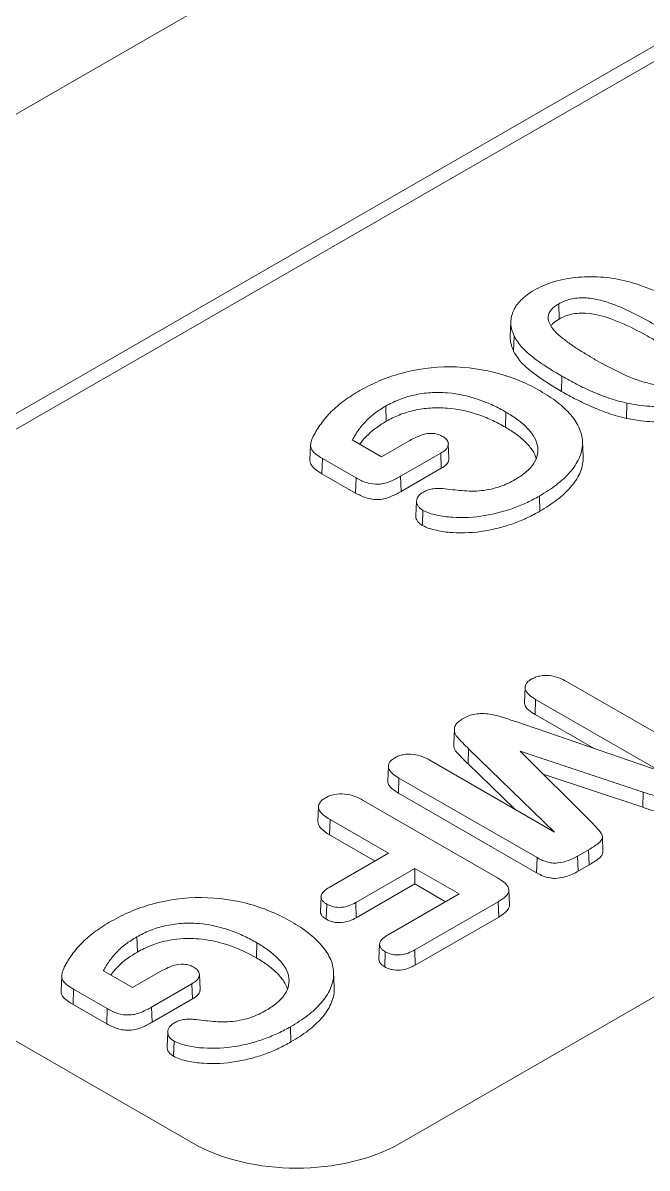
# Model space of a CAD drawing. Header units: millimetres. Extents: x 14 to 1104, y 14 to 850.
# Drawn here: x 900.97 to 909.53, y 601.24 to 616.93 of the extents above; entities that cross this region are included whole.
import ezdxf

# ---------------------------------------------------------------- set-up
doc = ezdxf.new("R2010")
doc.units = ezdxf.units.MM
doc.header["$LTSCALE"] = 4
doc.layers.add('Visible (ANSI)', color=7, linetype='Continuous', lineweight=9)
doc.layers.add('Visible Narrow (ANSI)', color=7, linetype='Continuous', lineweight=9)

msp = doc.modelspace()

# ---------------------------------------------------------------- linework, layer by layer
at = {"layer": 'Visible (ANSI)'}
for p, q in [((889.875, 609.342), (1039.781, 695.668)), ((920.28, 622.75), (894.825, 608.091)), ((920.29, 622.54), (894.834, 607.881)), ((906.138, 601.576), (931.594, 616.235)), ((908.316, 613.077), (908.322, 612.869)), ((907.652, 612.635), (907.661, 612.84)), ((907.707, 612.635), (907.698, 612.43)), ((909.25, 611.719), (909.247, 611.509)), ((905.946, 611.677), (905.952, 611.469)), ((907.591, 611.596), (907.585, 611.388)), ((905.487, 611.213), (905.887, 610.982)), ((904.907, 610.941), (904.916, 611.145)), ((905.887, 610.982), (906.276, 611.205)), ((906.803, 611.161), (906.812, 610.957)), ((908.643, 611.192), (908.651, 610.988)), ((905.539, 610.694), (905.078, 610.959)), ((906.701, 611.033), (906.148, 610.715)), ((906.701, 611.033), (906.707, 610.825)), ((905.533, 610.486), (905.071, 610.751)), ((906.707, 610.825), (906.155, 610.507)), ((905.539, 610.694), (905.533, 610.486)), ((908.051, 610.445), (908.057, 610.237)), ((906.359, 610.172), (906.368, 610.376)), ((906.456, 610.249), (906.45, 610.041)), ((907.846, 607.621), (907.855, 607.825)), ((908.423, 607.905), (910.316, 606.815)), ((908, 607.66), (907.993, 607.452)), ((909.708, 606.676), (908, 607.66)), ((908.801, 606.987), (907.993, 607.452)), ((907.728, 607.355), (909.708, 606.676)), ((906.878, 607.051), (906.887, 607.255)), ((908.26, 605.842), (907.082, 606.982)), ((906.552, 606.826), (908.26, 605.842)), ((907.788, 606.948), (908.76, 605.981)), ((909.472, 606.39), (907.788, 606.948)), ((905.973, 606.542), (905.982, 606.746)), ((907.713, 606.157), (907.074, 606.775)), ((906.126, 606.582), (906.12, 606.375)), ((908.019, 605.492), (906.126, 606.582)), ((909.468, 606.182), (908.104, 606.633)), ((894.825, 606.462), (903.31, 601.576)), ((908.013, 605.284), (906.12, 606.375)), ((905.636, 606.276), (907.477, 605.215)), ((905.016, 605.987), (905.025, 606.191)), ((905.183, 606.012), (905.176, 605.804)), ((905.983, 605.551), (905.183, 606.012)), ((905.799, 605.445), (905.176, 605.804)), ((908.915, 605.778), (908.923, 605.574)), ((908.726, 605.599), (908.576, 605.513)), ((905.172, 605.084), (905.983, 605.551)), ((908.019, 605.492), (908.013, 605.284)), ((908.576, 605.513), (908.582, 605.305)), ((906.345, 605.342), (905.534, 604.875)), ((906.345, 605.342), (906.345, 605.131)), ((906.95, 604.994), (906.345, 605.342)), ((908.732, 605.391), (908.582, 605.305)), ((906.345, 605.131), (905.54, 604.667)), ((906.766, 604.888), (906.345, 605.131)), ((905.05, 604.755), (905.059, 604.959)), ((905.981, 604.436), (906.95, 604.994)), ((907.634, 605.05), (907.643, 604.846)), ((905.136, 604.856), (905.13, 604.648)), ((905.534, 604.875), (905.54, 604.667)), ((907.487, 604.886), (906.343, 604.227)), ((907.487, 604.886), (907.494, 604.678)), ((907.494, 604.678), (906.349, 604.019)), ((902.535, 604.406), (902.541, 604.198)), ((904.179, 604.326), (904.173, 604.118)), ((905.853, 604.101), (905.861, 604.306)), ((905.939, 604.202), (905.933, 603.994)), ((906.343, 604.227), (906.349, 604.019)), ((901.496, 603.67), (901.505, 603.874)), ((902.075, 603.942), (902.476, 603.711)), ((902.476, 603.711), (902.864, 603.935)), ((903.392, 603.891), (903.4, 603.686)), ((905.231, 603.921), (905.24, 603.717)), ((902.128, 603.423), (901.666, 603.689)), ((903.289, 603.762), (902.737, 603.444)), ((903.289, 603.762), (903.296, 603.555)), ((903.296, 603.555), (902.743, 603.236)), ((902.122, 603.215), (901.66, 603.481)), ((902.128, 603.423), (902.122, 603.215)), ((902.948, 602.901), (902.957, 603.105)), ((904.64, 603.175), (904.646, 602.967)), ((903.044, 602.978), (903.038, 602.77))]:
    msp.add_line(p, q, dxfattribs=at)
msp.add_ellipse((904.724, 602.39), major_axis=(2, 0), ratio=0.575862, start_param=3.926991, end_param=5.497787, dxfattribs=at)
for points, knots in [([(907.98, 613.265), (908.022, 613.288), (908.064, 613.31), (908.157, 613.35), (908.206, 613.367), (908.309, 613.397), (908.362, 613.41), (908.472, 613.43), (908.528, 613.437), (908.699, 613.452), (908.816, 613.451), (908.987, 613.437), (909.043, 613.429), (909.154, 613.41), (909.208, 613.398), (909.261, 613.386)], [0, 0, 0, 0, 0.000171723, 0.000171723, 0.000343603, 0.000343603, 0.000515482, 0.000515482, 0.000687361, 0.000687361, 0.001031119, 0.001031119, 0.001202999, 0.001202999, 0.001374595, 0.001374595, 0.001374595, 0.001374595]), ([(907.707, 612.635), (907.695, 612.663), (907.684, 612.691), (907.667, 612.747), (907.662, 612.775), (907.658, 612.86), (907.668, 612.917), (907.714, 613.028), (907.75, 613.081), (907.824, 613.155), (907.852, 613.178), (907.912, 613.224), (907.945, 613.244), (907.98, 613.265)], [0, 0, 0, 0, 0.00014594, 0.00014594, 0.000292206, 0.000292206, 0.000584737, 0.000584737, 0.000877268, 0.000877268, 0.001023534, 0.001023534, 0.001169645, 0.001169645, 0.001169645, 0.001169645]), ([(909.261, 613.386), (909.296, 613.376), (909.331, 613.366), (909.399, 613.345), (909.432, 613.333), (909.531, 613.298), (909.595, 613.272), (909.78, 613.19), (909.895, 613.129), (910.006, 613.066)], [0, 0, 0, 0, 0.0001162284, 0.0001162284, 0.0002327428, 0.0002327428, 0.0004657715, 0.0004657715, 0.0009317706, 0.0009317706, 0.0009317706, 0.0009317706]), ([(909.629, 612.795), (909.629, 612.795), (909.628, 612.795), (909.628, 612.795), (909.537, 612.847), (909.443, 612.899), (909.296, 612.972), (909.246, 612.996), (909.143, 613.041), (909.09, 613.062), (908.98, 613.102), (908.922, 613.12), (908.8, 613.147), (908.736, 613.157), (908.638, 613.161), (908.605, 613.16), (908.539, 613.155), (908.507, 613.149), (908.446, 613.134), (908.418, 613.125), (908.364, 613.103), (908.339, 613.09), (908.316, 613.077), (908.316, 613.077), (908.316, 613.077), (908.316, 613.077)], [0, 0, 0, 0, 0.000000045, 0.000000045, 0.000000045, 0.000390408, 0.000390408, 0.000585589, 0.000585589, 0.00078077, 0.00078077, 0.000975951, 0.000975951, 0.001171132, 0.001171132, 0.001268722, 0.001268722, 0.001366313, 0.001366313, 0.001463904, 0.001463904, 0.001561494, 0.001561494, 0.001561494, 0.001561652, 0.001561652, 0.001561652, 0.001561652]), ([(908.316, 613.077), (908.316, 613.077), (908.316, 613.077), (908.316, 613.077), (908.293, 613.064), (908.27, 613.049), (908.232, 613.018), (908.216, 613.001), (908.175, 612.948), (908.166, 612.909), (908.176, 612.832), (908.195, 612.795), (908.243, 612.724), (908.274, 612.69), (908.344, 612.626), (908.383, 612.595), (908.464, 612.536), (908.505, 612.506), (908.591, 612.449), (908.636, 612.422), (908.726, 612.367), (908.772, 612.339), (908.818, 612.313)], [0, 0, 0, 0, 0.000000158, 0.000000158, 0.000000158, 0.000098707, 0.000098707, 0.000197257, 0.000197257, 0.000394356, 0.000394356, 0.000591456, 0.000591456, 0.000788555, 0.000788555, 0.000985654, 0.000985654, 0.001182754, 0.001182754, 0.001379853, 0.001379853, 0.001576953, 0.001576953, 0.001576953, 0.001576953]), ([(909.622, 612.587), (909.541, 612.633), (909.273, 612.787), (908.897, 612.921), (908.802, 612.937), (908.661, 612.954), (908.604, 612.951), (908.533, 612.944), (908.49, 612.937), (908.382, 612.903), (908.342, 612.881), (908.322, 612.869)], [0.000001, 0.000001, 0.000001, 0.000001, 0.0342647, 0.0342647, 0.0531133, 0.0531133, 0.076871, 0.076871, 0.0978119, 0.0978119, 0.1217323, 0.1217323, 0.1217323, 0.1217323]), ([(908.322, 612.869), (908.295, 612.853), (908.264, 612.835), (908.223, 612.794), (908.215, 612.784), (908.209, 612.775)], [0.000001, 0.000001, 0.000001, 0.000001, 0.01162299, 0.01162299, 0.01555971, 0.01555971, 0.01555971, 0.01555971]), ([(907.698, 612.43), (907.676, 612.482), (907.656, 612.531), (907.651, 612.611), (907.651, 612.623), (907.652, 612.635)], [0, 0, 0, 0, 0.02800049, 0.02800049, 0.03331043, 0.03331043, 0.03331043, 0.03331043]), ([(908.361, 612.087), (908.292, 612.127), (908.224, 612.167), (908.094, 612.251), (908.032, 612.294), (907.915, 612.384), (907.861, 612.431), (907.793, 612.505), (907.773, 612.53), (907.736, 612.582), (907.721, 612.609), (907.707, 612.635)], [0, 0, 0, 0, 0.000293078, 0.000293078, 0.00058623, 0.00058623, 0.000879383, 0.000879383, 0.001025959, 0.001025959, 0.001172204, 0.001172204, 0.001172204, 0.001172204]), ([(908.355, 611.879), (908.257, 611.936), (908.102, 612.028), (907.79, 612.267), (907.748, 612.34), (907.698, 612.43)], [0, 0, 0, 0, 0.04184475, 0.04184475, 0.09544216, 0.09544216, 0.09544216, 0.09544216]), ([(908.818, 612.313), (908.818, 612.313), (908.818, 612.313), (908.818, 612.313), (908.818, 612.313), (908.818, 612.313), (908.818, 612.313), (908.908, 612.261), (909, 612.211), (909.194, 612.115), (909.294, 612.069), (909.459, 612.013), (909.516, 611.996), (909.637, 611.971), (909.7, 611.962), (909.83, 611.959), (909.895, 611.967), (909.983, 611.991), (910.011, 612), (910.063, 612.023), (910.087, 612.035), (910.11, 612.048), (910.11, 612.048), (910.11, 612.048), (910.11, 612.048)], [0, 0, 0, 0, 0.000000013, 0.000000013, 0.000000013, 0.000000026, 0.000000026, 0.000000026, 0.000383825, 0.000383825, 0.000767625, 0.000767625, 0.000959525, 0.000959525, 0.001151425, 0.001151425, 0.001343325, 0.001343325, 0.001439275, 0.001439275, 0.001535225, 0.001535225, 0.001535225, 0.001535463, 0.001535463, 0.001535463, 0.001535463]), ([(905.592, 611.89), (905.634, 611.913), (905.676, 611.936), (905.764, 611.98), (905.809, 612.001), (905.951, 612.061), (906.05, 612.096), (906.366, 612.183), (906.597, 612.216), (907.063, 612.214), (907.294, 612.179), (907.608, 612.091), (907.707, 612.055), (907.848, 611.996), (907.894, 611.975), (907.981, 611.93), (908.023, 611.907), (908.065, 611.884)], [0, 0, 0, 0, 0.000174154, 0.000174154, 0.000348471, 0.000348471, 0.000697104, 0.000697104, 0.001394369, 0.001394369, 0.002091635, 0.002091635, 0.002440268, 0.002440268, 0.002614584, 0.002614584, 0.002788718, 0.002788718, 0.002788718, 0.002788718]), ([(909.25, 611.719), (909.208, 611.728), (909.165, 611.738), (909.083, 611.761), (909.043, 611.774), (908.923, 611.814), (908.848, 611.844), (908.701, 611.908), (908.63, 611.942), (908.493, 612.013), (908.427, 612.05), (908.361, 612.087)], [0, 0, 0, 0, 0.000137585, 0.000137585, 0.000275393, 0.000275393, 0.000551011, 0.000551011, 0.000826628, 0.000826628, 0.001102171, 0.001102171, 0.001102171, 0.001102171]), ([(904.952, 611.263), (904.968, 611.292), (904.984, 611.321), (905.019, 611.379), (905.038, 611.408), (905.1, 611.493), (905.146, 611.548), (905.253, 611.654), (905.314, 611.704), (905.412, 611.777), (905.447, 611.8), (905.518, 611.846), (905.555, 611.868), (905.592, 611.89)], [0, 0, 0, 0, 0.000158874, 0.000158874, 0.000317988, 0.000317988, 0.000636215, 0.000636215, 0.000954442, 0.000954442, 0.001113556, 0.001113556, 0.001272507, 0.001272507, 0.001272507, 0.001272507]), ([(907.591, 611.596), (907.591, 611.596), (907.591, 611.596), (907.591, 611.596), (907.535, 611.628), (907.479, 611.659), (907.358, 611.715), (907.294, 611.741), (907.094, 611.811), (906.947, 611.846), (906.714, 611.865), (906.635, 611.866), (906.48, 611.856), (906.403, 611.844), (906.258, 611.811), (906.189, 611.789), (906.092, 611.751), (906.061, 611.737), (906.002, 611.708), (905.974, 611.692), (905.946, 611.677), (905.946, 611.677), (905.946, 611.677), (905.946, 611.677)], [0, 0, 0, 0, 0.00000016, 0.00000016, 0.00000016, 0.000232025, 0.000232025, 0.000463891, 0.000463891, 0.000927622, 0.000927622, 0.001159487, 0.001159487, 0.001391352, 0.001391352, 0.001623218, 0.001623218, 0.00173915, 0.00173915, 0.001855083, 0.001855083, 0.001855083, 0.001855261, 0.001855261, 0.001855261, 0.001855261]), ([(908.065, 611.884), (908.106, 611.859), (908.147, 611.835), (908.225, 611.784), (908.262, 611.757), (908.367, 611.675), (908.429, 611.617), (908.533, 611.495), (908.575, 611.431), (908.63, 611.299), (908.644, 611.231), (908.641, 611.095), (908.626, 611.028), (908.566, 610.896), (908.524, 610.833), (908.418, 610.711), (908.355, 610.653), (908.249, 610.572), (908.212, 610.545), (908.133, 610.495), (908.092, 610.47), (908.051, 610.445)], [0, 0, 0, 0, 0.000176224, 0.000176224, 0.000352631, 0.000352631, 0.000705444, 0.000705444, 0.001058257, 0.001058257, 0.001411069, 0.001411069, 0.001763882, 0.001763882, 0.002116695, 0.002116695, 0.002469508, 0.002469508, 0.002645914, 0.002645914, 0.002822159, 0.002822159, 0.002822159, 0.002822159]), ([(909.247, 611.509), (909.205, 611.519), (909.162, 611.529), (909.079, 611.553), (909.038, 611.565), (908.919, 611.606), (908.843, 611.636), (908.696, 611.7), (908.625, 611.734), (908.487, 611.805), (908.421, 611.842), (908.355, 611.879)], [0, 0, 0, 0, 0.000138247, 0.000138247, 0.000276495, 0.000276495, 0.00055299, 0.00055299, 0.000829485, 0.000829485, 0.00110598, 0.00110598, 0.00110598, 0.00110598]), ([(910.448, 611.862), (910.409, 611.84), (910.369, 611.819), (910.284, 611.78), (910.239, 611.763), (910.098, 611.716), (909.996, 611.693), (909.784, 611.669), (909.674, 611.668), (909.512, 611.678), (909.459, 611.683), (909.354, 611.699), (909.302, 611.708), (909.25, 611.719)], [0, 0, 0, 0, 0.000160675, 0.000160675, 0.000321521, 0.000321521, 0.000643214, 0.000643214, 0.000964907, 0.000964907, 0.001125753, 0.001125753, 0.001286379, 0.001286379, 0.001286379, 0.001286379]), ([(905.946, 611.677), (905.946, 611.677), (905.946, 611.677), (905.946, 611.677), (905.919, 611.661), (905.892, 611.644), (905.841, 611.611), (905.816, 611.593), (905.746, 611.54), (905.703, 611.502), (905.629, 611.424), (905.596, 611.383), (905.537, 611.3), (905.512, 611.258), (905.488, 611.216), (905.488, 611.215), (905.487, 611.214), (905.487, 611.213)], [0, 0, 0, 0, 0.0000001788, 0.0000001788, 0.0000001788, 0.0001165351, 0.0001165351, 0.0002328914, 0.0002328914, 0.000465604, 0.000465604, 0.0006983166, 0.0006983166, 0.0009310292, 0.0009310292, 0.0009310292, 0.0009363886, 0.0009363886, 0.0009363886, 0.0009363886]), ([(907.585, 611.388), (907.529, 611.42), (907.473, 611.45), (907.352, 611.507), (907.289, 611.533), (907.091, 611.602), (906.944, 611.637), (906.714, 611.655), (906.636, 611.656), (906.482, 611.646), (906.406, 611.635), (906.262, 611.602), (906.193, 611.581), (906.098, 611.542), (906.067, 611.529), (906.008, 611.5), (905.98, 611.484), (905.952, 611.469)], [0, 0, 0, 0, 0.000230155, 0.000230155, 0.000460311, 0.000460311, 0.000920622, 0.000920622, 0.001150777, 0.001150777, 0.001380932, 0.001380932, 0.001611088, 0.001611088, 0.001726166, 0.001726166, 0.001841243, 0.001841243, 0.001841243, 0.001841243]), ([(907.719, 610.671), (907.719, 610.671), (907.719, 610.671), (907.719, 610.671), (907.771, 610.703), (907.822, 610.735), (907.908, 610.807), (907.944, 610.846), (907.998, 610.928), (908.017, 610.971), (908.034, 611.058), (908.033, 611.102), (908.013, 611.189), (907.994, 611.232), (907.941, 611.314), (907.908, 611.353), (907.832, 611.429), (907.789, 611.465), (907.695, 611.533), (907.643, 611.565), (907.591, 611.596), (907.591, 611.596), (907.591, 611.596), (907.591, 611.596)], [0, 0, 0, 0, 0.000000203, 0.000000203, 0.000000203, 0.000225044, 0.000225044, 0.000449885, 0.000449885, 0.000674726, 0.000674726, 0.000899567, 0.000899567, 0.001124408, 0.001124408, 0.001349249, 0.001349249, 0.00157409, 0.00157409, 0.001798931, 0.001798931, 0.001798931, 0.001799091, 0.001799091, 0.001799091, 0.001799091]), ([(910.455, 611.654), (910.415, 611.632), (910.375, 611.61), (910.289, 611.572), (910.244, 611.554), (910.101, 611.507), (909.998, 611.484), (909.784, 611.46), (909.674, 611.458), (909.511, 611.469), (909.457, 611.474), (909.351, 611.489), (909.299, 611.499), (909.247, 611.509)], [0, 0, 0, 0, 0.000162038, 0.000162038, 0.000324075, 0.000324075, 0.000648151, 0.000648151, 0.000972226, 0.000972226, 0.001134264, 0.001134264, 0.001296301, 0.001296301, 0.001296301, 0.001296301]), ([(905.952, 611.469), (905.926, 611.453), (905.899, 611.437), (905.847, 611.403), (905.823, 611.386), (905.753, 611.333), (905.711, 611.295), (905.642, 611.223), (905.614, 611.189), (905.588, 611.154)], [0, 0, 0, 0, 0.0001158586, 0.0001158586, 0.0002317171, 0.0002317171, 0.0004634342, 0.0004634342, 0.0006598147, 0.0006598147, 0.0006598147, 0.0006598147]), ([(908.009, 610.96), (907.998, 610.996), (907.982, 611.032), (907.933, 611.107), (907.9, 611.147), (907.824, 611.221), (907.782, 611.257), (907.688, 611.325), (907.637, 611.357), (907.585, 611.388)], [0.0009256859, 0.0009256859, 0.0009256859, 0.0009256859, 0.0011161088, 0.0011161088, 0.0013393306, 0.0013393306, 0.0015625524, 0.0015625524, 0.0017857741, 0.0017857741, 0.0017857741, 0.0017857741]), ([(905.078, 610.959), (905.043, 610.979), (905.01, 611), (904.953, 611.045), (904.932, 611.071), (904.913, 611.125), (904.915, 611.153), (904.927, 611.208), (904.939, 611.236), (904.952, 611.263)], [0, 0, 0, 0, 0.0001458243, 0.0001458243, 0.0002916807, 0.0002916807, 0.000437537, 0.000437537, 0.0005831554, 0.0005831554, 0.0005831554, 0.0005831554]), ([(906.276, 611.205), (906.308, 611.224), (906.34, 611.241), (906.412, 611.271), (906.45, 611.286), (906.532, 611.304), (906.577, 611.306), (906.639, 611.297), (906.659, 611.291), (906.695, 611.277), (906.711, 611.269), (906.728, 611.26)], [0, 0, 0, 0, 0.0001313952, 0.0001313952, 0.0002628428, 0.0002628428, 0.0003942903, 0.0003942903, 0.0004600141, 0.0004600141, 0.0005253773, 0.0005253773, 0.0005253773, 0.0005253773]), ([(906.728, 611.26), (906.741, 611.252), (906.753, 611.244), (906.773, 611.227), (906.782, 611.217), (906.801, 611.187), (906.806, 611.166), (906.799, 611.123), (906.787, 611.103), (906.751, 611.065), (906.726, 611.049), (906.701, 611.033)], [0, 0, 0, 0, 0.0000545096, 0.0000545096, 0.0001093741, 0.0001093741, 0.0002191031, 0.0002191031, 0.000328832, 0.000328832, 0.0004383867, 0.0004383867, 0.0004383867, 0.0004383867]), ([(905.071, 610.751), (905.033, 610.774), (904.99, 610.801), (904.928, 610.857), (904.918, 610.881), (904.908, 610.909), (904.907, 610.925), (904.907, 610.941)], [0, 0, 0, 0, 0.01659219, 0.01659219, 0.03464914, 0.03464914, 0.05838542, 0.05838542, 0.05838542, 0.05838542]), ([(906.812, 610.957), (906.812, 610.951), (906.812, 610.945), (906.807, 610.918), (906.795, 610.896), (906.758, 610.858), (906.733, 610.841), (906.707, 610.825)], [0.0001962558, 0.0001962558, 0.0001962558, 0.0001962558, 0.0002261638, 0.0002261638, 0.0003392457, 0.0003392457, 0.0004523276, 0.0004523276, 0.0004523276, 0.0004523276]), ([(908.651, 610.988), (908.652, 610.978), (908.652, 610.968), (908.65, 610.891), (908.634, 610.822), (908.575, 610.69), (908.532, 610.626), (908.426, 610.504), (908.363, 610.446), (908.256, 610.364), (908.218, 610.338), (908.139, 610.287), (908.098, 610.262), (908.057, 610.237)], [0.001368276, 0.001368276, 0.001368276, 0.001368276, 0.001418102, 0.001418102, 0.001772627, 0.001772627, 0.002127153, 0.002127153, 0.002481678, 0.002481678, 0.002658941, 0.002658941, 0.002836204, 0.002836204, 0.002836204, 0.002836204]), ([(906.148, 610.715), (906.105, 610.691), (906.061, 610.667), (905.987, 610.637), (905.962, 610.627), (905.908, 610.613), (905.88, 610.609), (905.792, 610.604), (905.732, 610.613), (905.628, 610.646), (905.583, 610.67), (905.539, 610.694)], [0, 0, 0, 0, 0.0001781673, 0.0001781673, 0.0002672697, 0.0002672697, 0.000356372, 0.000356372, 0.0005345766, 0.0005345766, 0.000712658, 0.000712658, 0.000712658, 0.000712658]), ([(906.728, 610.547), (906.814, 610.536), (906.902, 610.527), (907.034, 610.516), (907.079, 610.513), (907.169, 610.512), (907.214, 610.514), (907.347, 610.529), (907.433, 610.547), (907.549, 610.587), (907.585, 610.602), (907.654, 610.635), (907.687, 610.653), (907.719, 610.671), (907.719, 610.671), (907.719, 610.671), (907.719, 610.671)], [0, 0, 0, 0, 0.000269377, 0.000269377, 0.000404313, 0.000404313, 0.000539249, 0.000539249, 0.000809121, 0.000809121, 0.000944057, 0.000944057, 0.001078994, 0.001078994, 0.001078994, 0.0010792, 0.0010792, 0.0010792, 0.0010792]), ([(906.155, 610.507), (906.111, 610.483), (906.066, 610.459), (905.992, 610.428), (905.967, 610.419), (905.911, 610.404), (905.882, 610.399), (905.791, 610.395), (905.729, 610.403), (905.623, 610.438), (905.577, 610.462), (905.533, 610.486)], [0, 0, 0, 0, 0.0001814612, 0.0001814612, 0.0002721918, 0.0002721918, 0.0003629224, 0.0003629224, 0.0005443837, 0.0005443837, 0.0007258449, 0.0007258449, 0.0007258449, 0.0007258449]), ([(906.456, 610.249), (906.442, 610.258), (906.429, 610.267), (906.406, 610.285), (906.396, 610.296), (906.374, 610.328), (906.367, 610.352), (906.369, 610.398), (906.377, 610.422), (906.4, 610.454), (906.41, 610.464), (906.433, 610.483), (906.447, 610.491), (906.461, 610.5)], [0, 0, 0, 0, 0.0000595807, 0.0000595807, 0.0001196713, 0.0001196713, 0.0002398524, 0.0002398524, 0.0003600336, 0.0003600336, 0.0004201242, 0.0004201242, 0.0004797213, 0.0004797213, 0.0004797213, 0.0004797213]), ([(908.051, 610.445), (907.997, 610.415), (907.944, 610.386), (907.829, 610.331), (907.768, 610.306), (907.643, 610.26), (907.577, 610.24), (907.441, 610.204), (907.372, 610.188), (907.158, 610.153), (907.007, 610.145), (906.785, 610.158), (906.713, 610.169), (906.609, 610.192), (906.575, 610.2), (906.512, 610.221), (906.484, 610.235), (906.456, 610.249)], [0, 0, 0, 0, 0.000220538, 0.000220538, 0.000441236, 0.000441236, 0.000661934, 0.000661934, 0.000882632, 0.000882632, 0.001324029, 0.001324029, 0.001544727, 0.001544727, 0.001655076, 0.001655076, 0.001764906, 0.001764906, 0.001764906, 0.001764906]), ([(906.461, 610.5), (906.48, 610.51), (906.498, 610.519), (906.538, 610.533), (906.561, 610.538), (906.607, 610.546), (906.631, 610.549), (906.679, 610.55), (906.703, 610.549), (906.728, 610.547)], [0, 0, 0, 0, 0.0000712781, 0.0000712781, 0.0001430498, 0.0001430498, 0.0002148215, 0.0002148215, 0.000286121, 0.000286121, 0.000286121, 0.000286121]), ([(906.45, 610.041), (906.436, 610.05), (906.422, 610.059), (906.398, 610.078), (906.388, 610.089), (906.365, 610.122), (906.359, 610.147), (906.359, 610.171), (906.359, 610.171), (906.359, 610.172)], [0, 0, 0, 0, 0.0000617729, 0.0000617729, 0.0001235459, 0.0001235459, 0.0002470917, 0.0002470917, 0.0002486356, 0.0002486356, 0.0002486356, 0.0002486356]), ([(908.057, 610.237), (908.004, 610.207), (907.95, 610.178), (907.834, 610.123), (907.773, 610.097), (907.647, 610.051), (907.581, 610.031), (907.445, 609.995), (907.375, 609.979), (907.159, 609.943), (907.007, 609.936), (906.784, 609.949), (906.711, 609.96), (906.606, 609.983), (906.571, 609.991), (906.507, 610.013), (906.478, 610.027), (906.45, 610.041)], [0, 0, 0, 0, 0.000222348, 0.000222348, 0.000444697, 0.000444697, 0.000667045, 0.000667045, 0.000889393, 0.000889393, 0.00133409, 0.00133409, 0.001556438, 0.001556438, 0.001667612, 0.001667612, 0.001778786, 0.001778786, 0.001778786, 0.001778786]), ([(908, 607.66), (907.967, 607.679), (907.936, 607.699), (907.886, 607.744), (907.866, 607.768), (907.851, 607.82), (907.854, 607.847), (907.876, 607.884), (907.887, 607.896), (907.912, 607.918), (907.928, 607.928), (907.943, 607.938)], [0, 0, 0, 0, 0.0001369737, 0.0001369737, 0.0002740748, 0.0002740748, 0.000411176, 0.000411176, 0.0004797265, 0.0004797265, 0.0005478338, 0.0005478338, 0.0005478338, 0.0005478338]), ([(907.943, 607.938), (907.961, 607.947), (907.978, 607.955), (908.015, 607.969), (908.036, 607.975), (908.1, 607.988), (908.146, 607.99), (908.235, 607.981), (908.278, 607.97), (908.355, 607.941), (908.389, 607.923), (908.423, 607.905)], [0, 0, 0, 0, 0.0000669143, 0.0000669143, 0.0001342671, 0.0001342671, 0.0002689726, 0.0002689726, 0.000403678, 0.000403678, 0.0005382467, 0.0005382467, 0.0005382467, 0.0005382467]), ([(907.993, 607.452), (907.961, 607.471), (907.929, 607.492), (907.879, 607.537), (907.858, 607.562), (907.847, 607.6), (907.845, 607.61), (907.846, 607.621)], [0, 0, 0, 0, 0.0001402475, 0.0001402475, 0.0002804951, 0.0002804951, 0.0003364058, 0.0003364058, 0.0003364058, 0.0003364058]), ([(907.006, 607.398), (907.031, 607.411), (907.056, 607.424), (907.111, 607.444), (907.141, 607.453), (907.205, 607.463), (907.237, 607.465), (907.304, 607.465), (907.337, 607.463), (907.433, 607.448), (907.494, 607.432), (907.611, 607.394), (907.669, 607.374), (907.728, 607.355)], [0, 0, 0, 0, 0.0000989188, 0.0000989188, 0.0001981084, 0.0001981084, 0.0002972979, 0.0002972979, 0.0003964874, 0.0003964874, 0.0005948665, 0.0005948665, 0.0007931577, 0.0007931577, 0.0007931577, 0.0007931577]), ([(907.082, 606.982), (907.047, 607.016), (907.013, 607.05), (906.948, 607.118), (906.913, 607.152), (906.89, 607.208), (906.887, 607.227), (906.886, 607.265), (906.89, 607.284), (906.909, 607.321), (906.924, 607.338), (906.961, 607.37), (906.983, 607.384), (907.006, 607.398)], [0, 0, 0, 0, 0.0002008117, 0.0002008117, 0.0004016233, 0.0004016233, 0.0005020292, 0.0005020292, 0.000602435, 0.000602435, 0.0007028408, 0.0007028408, 0.0008029738, 0.0008029738, 0.0008029738, 0.0008029738]), ([(907.074, 606.775), (907.04, 606.809), (907.005, 606.843), (906.94, 606.911), (906.904, 606.945), (906.881, 607.002), (906.878, 607.022), (906.878, 607.045), (906.878, 607.048), (906.878, 607.051)], [0, 0, 0, 0, 0.0002036195, 0.0002036195, 0.0004072389, 0.0004072389, 0.0005090487, 0.0005090487, 0.0005249663, 0.0005249663, 0.0005249663, 0.0005249663]), ([(906.126, 606.582), (906.094, 606.602), (906.063, 606.622), (906.013, 606.667), (905.993, 606.691), (905.978, 606.743), (905.982, 606.77), (906.005, 606.807), (906.016, 606.819), (906.042, 606.84), (906.057, 606.85), (906.073, 606.86)], [0, 0, 0, 0, 0.0001371447, 0.0001371447, 0.0002744218, 0.0002744218, 0.000411699, 0.000411699, 0.0004803375, 0.0004803375, 0.0005485286, 0.0005485286, 0.0005485286, 0.0005485286]), ([(906.073, 606.86), (906.09, 606.869), (906.107, 606.878), (906.144, 606.892), (906.165, 606.898), (906.229, 606.91), (906.276, 606.911), (906.365, 606.902), (906.407, 606.891), (906.484, 606.862), (906.518, 606.844), (906.552, 606.826)], [0, 0, 0, 0, 0.0000668318, 0.0000668318, 0.0001341055, 0.0001341055, 0.0002686529, 0.0002686529, 0.0004032003, 0.0004032003, 0.0005376178, 0.0005376178, 0.0005376178, 0.0005376178]), ([(906.12, 606.375), (906.088, 606.394), (906.056, 606.414), (906.005, 606.46), (905.985, 606.485), (905.974, 606.522), (905.973, 606.532), (905.973, 606.542)], [0, 0, 0, 0, 0.0001404333, 0.0001404333, 0.0002808665, 0.0002808665, 0.0003331727, 0.0003331727, 0.0003331727, 0.0003331727]), ([(905.118, 606.31), (905.136, 606.32), (905.154, 606.33), (905.195, 606.345), (905.217, 606.351), (905.287, 606.365), (905.337, 606.367), (905.434, 606.358), (905.479, 606.345), (905.563, 606.315), (905.599, 606.296), (905.636, 606.276)], [0, 0, 0, 0, 0.0000725125, 0.0000725125, 0.0001453688, 0.0001453688, 0.0002910813, 0.0002910813, 0.0004367939, 0.0004367939, 0.0005824159, 0.0005824159, 0.0005824159, 0.0005824159]), ([(910.132, 606.409), (910.086, 606.384), (910.041, 606.358), (909.963, 606.326), (909.936, 606.316), (909.879, 606.304), (909.848, 606.3), (909.786, 606.302), (909.756, 606.307), (909.697, 606.321), (909.669, 606.329), (909.583, 606.354), (909.527, 606.372), (909.472, 606.39), (909.472, 606.39), (909.472, 606.39), (909.472, 606.39), (909.472, 606.39), (909.472, 606.39), (909.472, 606.39)], [0, 0, 0, 0, 0.0001896166, 0.0001896166, 0.0002844516, 0.0002844516, 0.0003792866, 0.0003792866, 0.0004741216, 0.0004741216, 0.0005689565, 0.0005689565, 0.0007586265, 0.0007586265, 0.0007586265, 0.0007586405, 0.0007586405, 0.0007586405, 0.0007586546, 0.0007586546, 0.0007586546, 0.0007586546]), ([(905.183, 606.012), (905.148, 606.033), (905.114, 606.054), (905.06, 606.102), (905.039, 606.128), (905.021, 606.184), (905.024, 606.212), (905.048, 606.253), (905.058, 606.266), (905.084, 606.289), (905.101, 606.3), (905.118, 606.31)], [0, 0, 0, 0, 0.0001470642, 0.0001470642, 0.000294239, 0.000294239, 0.0004414137, 0.0004414137, 0.0005150011, 0.0005150011, 0.000588242, 0.000588242, 0.000588242, 0.000588242]), ([(910.138, 606.201), (910.09, 606.174), (910.04, 606.146), (909.95, 606.111), (909.924, 606.103), (909.872, 606.094), (909.845, 606.091), (909.789, 606.093), (909.763, 606.097), (909.651, 606.12), (909.505, 606.169), (909.468, 606.182)], [0, 0, 0, 0, 0.02035128, 0.02035128, 0.03050586, 0.03050586, 0.0384537, 0.0384537, 0.04572824, 0.04572824, 0.07078697, 0.07078697, 0.07078697, 0.07078697]), ([(905.176, 605.804), (905.134, 605.83), (905.092, 605.856), (905.042, 605.909), (905.028, 605.929), (905.019, 605.959), (905.016, 605.972), (905.016, 605.987)], [0, 0, 0, 0, 0.01866929, 0.01866929, 0.02916662, 0.02916662, 0.03368932, 0.03368932, 0.03368932, 0.03368932]), ([(908.76, 605.981), (908.76, 605.981), (908.76, 605.981), (908.76, 605.981), (908.76, 605.981), (908.76, 605.981), (908.76, 605.981), (908.793, 605.949), (908.824, 605.917), (908.867, 605.867), (908.882, 605.85), (908.905, 605.817), (908.913, 605.799), (908.916, 605.764), (908.91, 605.746), (908.888, 605.712), (908.87, 605.697), (908.815, 605.652), (908.77, 605.626), (908.726, 605.599)], [0, 0, 0, 0, 0.0000000141, 0.0000000141, 0.0000000141, 0.0000000282, 0.0000000282, 0.0000000282, 0.0001904265, 0.0001904265, 0.0002856256, 0.0002856256, 0.0003808247, 0.0003808247, 0.0004760239, 0.0004760239, 0.000571223, 0.000571223, 0.0007615669, 0.0007615669, 0.0007615669, 0.0007615669]), ([(908.923, 605.574), (908.924, 605.56), (908.92, 605.546), (908.904, 605.515), (908.89, 605.5), (908.829, 605.448), (908.779, 605.419), (908.732, 605.391)], [0.03040776, 0.03040776, 0.03040776, 0.03040776, 0.04058481, 0.04058481, 0.05338673, 0.05338673, 0.07964834, 0.07964834, 0.07964834, 0.07964834]), ([(908.576, 605.513), (908.536, 605.491), (908.495, 605.47), (908.404, 605.437), (908.354, 605.423), (908.275, 605.416), (908.248, 605.416), (908.197, 605.423), (908.171, 605.428), (908.124, 605.443), (908.101, 605.451), (908.059, 605.47), (908.039, 605.481), (908.019, 605.492)], [0, 0, 0, 0, 0.0001602843, 0.0001602843, 0.0003206843, 0.0003206843, 0.0004008843, 0.0004008843, 0.0004810843, 0.0004810843, 0.0005612843, 0.0005612843, 0.0006413547, 0.0006413547, 0.0006413547, 0.0006413547]), ([(908.582, 605.305), (908.534, 605.279), (908.481, 605.251), (908.378, 605.221), (908.341, 605.213), (908.26, 605.205), (908.234, 605.208), (908.202, 605.212), (908.161, 605.219), (908.071, 605.252), (908.049, 605.265), (908.013, 605.284)], [0, 0, 0, 0, 0.01971727, 0.01971727, 0.02956218, 0.02956218, 0.0405596, 0.0405596, 0.05318829, 0.05318829, 0.06177753, 0.06177753, 0.06177753, 0.06177753]), ([(907.477, 605.215), (907.516, 605.192), (907.553, 605.168), (907.611, 605.114), (907.632, 605.083), (907.635, 605.036), (907.63, 605.02), (907.616, 604.99), (907.604, 604.975), (907.563, 604.934), (907.526, 604.91), (907.487, 604.886)], [0, 0, 0, 0, 0.0001633461, 0.0001633461, 0.000326789, 0.000326789, 0.0004085105, 0.0004085105, 0.0004902319, 0.0004902319, 0.0006535664, 0.0006535664, 0.0006535664, 0.0006535664]), ([(902.18, 604.619), (902.223, 604.642), (902.265, 604.665), (902.352, 604.71), (902.398, 604.731), (902.539, 604.79), (902.639, 604.825), (902.954, 604.912), (903.186, 604.945), (903.652, 604.944), (903.882, 604.908), (904.197, 604.82), (904.296, 604.785), (904.437, 604.725), (904.482, 604.704), (904.57, 604.66), (904.612, 604.636), (904.654, 604.613)], [0, 0, 0, 0, 0.000174154, 0.000174154, 0.000348471, 0.000348471, 0.000697104, 0.000697104, 0.001394369, 0.001394369, 0.002091635, 0.002091635, 0.002440268, 0.002440268, 0.002614584, 0.002614584, 0.002788718, 0.002788718, 0.002788718, 0.002788718]), ([(905.136, 604.856), (905.123, 604.864), (905.11, 604.872), (905.089, 604.89), (905.081, 604.899), (905.06, 604.93), (905.055, 604.951), (905.065, 604.994), (905.081, 605.014), (905.12, 605.052), (905.145, 605.068), (905.172, 605.084)], [0, 0, 0, 0, 0.0000553771, 0.0000553771, 0.0001110977, 0.0001110977, 0.0002225389, 0.0002225389, 0.00033398, 0.00033398, 0.000445329, 0.000445329, 0.000445329, 0.000445329]), ([(905.534, 604.875), (905.506, 604.86), (905.477, 604.845), (905.413, 604.822), (905.377, 604.814), (905.302, 604.808), (905.264, 604.812), (905.212, 604.823), (905.195, 604.829), (905.165, 604.841), (905.151, 604.848), (905.136, 604.856)], [0, 0, 0, 0, 0.000113151, 0.000113151, 0.0002264666, 0.0002264666, 0.0003397821, 0.0003397821, 0.0003964399, 0.0003964399, 0.0004527497, 0.0004527497, 0.0004527497, 0.0004527497]), ([(907.643, 604.846), (907.644, 604.822), (907.634, 604.802), (907.619, 604.776), (907.602, 604.757), (907.556, 604.717), (907.525, 604.697), (907.494, 604.678)], [0.03191249, 0.03191249, 0.03191249, 0.03191249, 0.04361711, 0.04361711, 0.06548298, 0.06548298, 0.09142412, 0.09142412, 0.09142412, 0.09142412]), ([(905.13, 604.648), (905.117, 604.656), (905.104, 604.664), (905.082, 604.683), (905.073, 604.693), (905.055, 604.72), (905.049, 604.737), (905.05, 604.755)], [0, 0, 0, 0, 0.0000574103, 0.0000574103, 0.0001148206, 0.0001148206, 0.0002054046, 0.0002054046, 0.0002054046, 0.0002054046]), ([(905.54, 604.667), (905.512, 604.652), (905.483, 604.637), (905.416, 604.613), (905.379, 604.605), (905.302, 604.599), (905.262, 604.602), (905.208, 604.614), (905.19, 604.62), (905.159, 604.633), (905.144, 604.64), (905.13, 604.648)], [0, 0, 0, 0, 0.0001165119, 0.0001165119, 0.0002330239, 0.0002330239, 0.0003495358, 0.0003495358, 0.0004077918, 0.0004077918, 0.0004660478, 0.0004660478, 0.0004660478, 0.0004660478]), ([(901.54, 603.992), (901.556, 604.021), (901.572, 604.051), (901.608, 604.108), (901.627, 604.137), (901.689, 604.222), (901.735, 604.277), (901.842, 604.383), (901.902, 604.434), (902.001, 604.506), (902.035, 604.529), (902.106, 604.575), (902.143, 604.597), (902.18, 604.619)], [0, 0, 0, 0, 0.000158874, 0.000158874, 0.000317988, 0.000317988, 0.000636215, 0.000636215, 0.000954442, 0.000954442, 0.001113556, 0.001113556, 0.001272507, 0.001272507, 0.001272507, 0.001272507]), ([(904.179, 604.326), (904.179, 604.326), (904.179, 604.326), (904.179, 604.326), (904.124, 604.357), (904.067, 604.388), (903.946, 604.444), (903.883, 604.47), (903.683, 604.54), (903.535, 604.576), (903.303, 604.594), (903.224, 604.595), (903.068, 604.585), (902.992, 604.573), (902.846, 604.54), (902.777, 604.519), (902.681, 604.48), (902.65, 604.466), (902.591, 604.437), (902.563, 604.421), (902.535, 604.406), (902.535, 604.406), (902.535, 604.406), (902.535, 604.406)], [0, 0, 0, 0, 0.00000016, 0.00000016, 0.00000016, 0.000232025, 0.000232025, 0.000463891, 0.000463891, 0.000927622, 0.000927622, 0.001159487, 0.001159487, 0.001391352, 0.001391352, 0.001623218, 0.001623218, 0.00173915, 0.00173915, 0.001855083, 0.001855083, 0.001855083, 0.001855261, 0.001855261, 0.001855261, 0.001855261]), ([(904.654, 604.613), (904.695, 604.588), (904.736, 604.564), (904.814, 604.513), (904.851, 604.486), (904.956, 604.404), (905.018, 604.346), (905.122, 604.224), (905.163, 604.16), (905.219, 604.028), (905.233, 603.96), (905.23, 603.825), (905.214, 603.757), (905.155, 603.625), (905.112, 603.562), (905.007, 603.44), (904.944, 603.382), (904.838, 603.301), (904.8, 603.274), (904.722, 603.224), (904.681, 603.199), (904.64, 603.175)], [0, 0, 0, 0, 0.000176224, 0.000176224, 0.000352631, 0.000352631, 0.000705444, 0.000705444, 0.001058257, 0.001058257, 0.001411069, 0.001411069, 0.001763882, 0.001763882, 0.002116695, 0.002116695, 0.002469508, 0.002469508, 0.002645914, 0.002645914, 0.002822159, 0.002822159, 0.002822159, 0.002822159]), ([(902.535, 604.406), (902.535, 604.406), (902.535, 604.406), (902.535, 604.406), (902.508, 604.39), (902.481, 604.374), (902.429, 604.34), (902.405, 604.323), (902.334, 604.269), (902.292, 604.232), (902.217, 604.153), (902.184, 604.112), (902.125, 604.03), (902.101, 603.987), (902.077, 603.945), (902.076, 603.944), (902.076, 603.943), (902.075, 603.942)], [0, 0, 0, 0, 0.0000001788, 0.0000001788, 0.0000001788, 0.0001165351, 0.0001165351, 0.0002328914, 0.0002328914, 0.000465604, 0.000465604, 0.0006983166, 0.0006983166, 0.0009310292, 0.0009310292, 0.0009310292, 0.0009363886, 0.0009363886, 0.0009363886, 0.0009363886]), ([(904.173, 604.118), (904.091, 604.163), (903.932, 604.253), (903.612, 604.346), (903.499, 604.369), (903.293, 604.386), (903.169, 604.388), (902.917, 604.351), (902.827, 604.324), (902.665, 604.266), (902.597, 604.229), (902.541, 604.198)], [0.000001, 0.000001, 0.000001, 0.000001, 0.034127, 0.034127, 0.05088185, 0.05088185, 0.06368313, 0.06368313, 0.07421299, 0.07421299, 0.09152453, 0.09152453, 0.09152453, 0.09152453]), ([(904.307, 603.4), (904.308, 603.4), (904.308, 603.4), (904.308, 603.4), (904.359, 603.432), (904.411, 603.464), (904.496, 603.537), (904.532, 603.576), (904.587, 603.657), (904.606, 603.7), (904.623, 603.787), (904.622, 603.832), (904.601, 603.918), (904.583, 603.961), (904.53, 604.043), (904.497, 604.082), (904.42, 604.158), (904.377, 604.194), (904.283, 604.262), (904.231, 604.294), (904.179, 604.326), (904.179, 604.326), (904.179, 604.326), (904.179, 604.326)], [0, 0, 0, 0, 0.000000203, 0.000000203, 0.000000203, 0.000225044, 0.000225044, 0.000449885, 0.000449885, 0.000674726, 0.000674726, 0.000899567, 0.000899567, 0.001124408, 0.001124408, 0.001349249, 0.001349249, 0.00157409, 0.00157409, 0.001798931, 0.001798931, 0.001798931, 0.001799091, 0.001799091, 0.001799091, 0.001799091]), ([(905.939, 604.202), (905.926, 604.21), (905.913, 604.219), (905.891, 604.237), (905.882, 604.247), (905.862, 604.278), (905.858, 604.3), (905.87, 604.344), (905.886, 604.365), (905.928, 604.402), (905.954, 604.419), (905.981, 604.436)], [0, 0, 0, 0, 0.0000567949, 0.0000567949, 0.0001139529, 0.0001139529, 0.0002282691, 0.0002282691, 0.0003425852, 0.0003425852, 0.0004567505, 0.0004567505, 0.0004567505, 0.0004567505]), ([(902.541, 604.198), (902.454, 604.146), (902.36, 604.089), (902.23, 603.952), (902.202, 603.916), (902.177, 603.883)], [0.000001, 0.000001, 0.000001, 0.000001, 0.03780414, 0.03780414, 0.05019522, 0.05019522, 0.05019522, 0.05019522]), ([(906.343, 604.227), (906.314, 604.212), (906.286, 604.197), (906.221, 604.173), (906.185, 604.164), (906.109, 604.157), (906.07, 604.159), (906.016, 604.17), (905.999, 604.175), (905.968, 604.187), (905.954, 604.194), (905.939, 604.202)], [0, 0, 0, 0, 0.0001146137, 0.0001146137, 0.0002293843, 0.0002293843, 0.0003441549, 0.0003441549, 0.0004015402, 0.0004015402, 0.0004585585, 0.0004585585, 0.0004585585, 0.0004585585]), ([(902.864, 603.935), (902.897, 603.953), (902.929, 603.97), (903.001, 604.001), (903.038, 604.015), (903.12, 604.033), (903.165, 604.036), (903.228, 604.026), (903.247, 604.02), (903.283, 604.006), (903.3, 603.998), (903.316, 603.989)], [0, 0, 0, 0, 0.0001313952, 0.0001313952, 0.0002628428, 0.0002628428, 0.0003942903, 0.0003942903, 0.0004600141, 0.0004600141, 0.0005253773, 0.0005253773, 0.0005253773, 0.0005253773]), ([(904.598, 603.689), (904.587, 603.725), (904.57, 603.761), (904.522, 603.837), (904.489, 603.876), (904.413, 603.951), (904.37, 603.987), (904.277, 604.055), (904.225, 604.086), (904.173, 604.118)], [0.0009256859, 0.0009256859, 0.0009256859, 0.0009256859, 0.0011161088, 0.0011161088, 0.0013393306, 0.0013393306, 0.0015625524, 0.0015625524, 0.0017857741, 0.0017857741, 0.0017857741, 0.0017857741]), ([(905.933, 603.994), (905.92, 604.003), (905.906, 604.011), (905.883, 604.03), (905.874, 604.04), (905.857, 604.067), (905.852, 604.084), (905.853, 604.101)], [0, 0, 0, 0, 0.0000588697, 0.0000588697, 0.0001177394, 0.0001177394, 0.0002060062, 0.0002060062, 0.0002060062, 0.0002060062]), ([(906.349, 604.019), (906.32, 604.004), (906.291, 603.988), (906.225, 603.964), (906.187, 603.955), (906.109, 603.947), (906.069, 603.95), (906.013, 603.961), (905.995, 603.966), (905.962, 603.979), (905.948, 603.986), (905.933, 603.994)], [0, 0, 0, 0, 0.0001179355, 0.0001179355, 0.000235871, 0.000235871, 0.0003538066, 0.0003538066, 0.0004127743, 0.0004127743, 0.0004717421, 0.0004717421, 0.0004717421, 0.0004717421]), ([(901.666, 603.689), (901.632, 603.709), (901.599, 603.729), (901.542, 603.775), (901.52, 603.8), (901.502, 603.854), (901.503, 603.882), (901.516, 603.938), (901.528, 603.965), (901.54, 603.992)], [0, 0, 0, 0, 0.0001458243, 0.0001458243, 0.0002916807, 0.0002916807, 0.000437537, 0.000437537, 0.0005831554, 0.0005831554, 0.0005831554, 0.0005831554]), ([(903.316, 603.989), (903.329, 603.981), (903.342, 603.973), (903.362, 603.956), (903.37, 603.946), (903.389, 603.916), (903.394, 603.895), (903.387, 603.853), (903.376, 603.832), (903.34, 603.795), (903.315, 603.778), (903.289, 603.762)], [0, 0, 0, 0, 0.0000545096, 0.0000545096, 0.0001093741, 0.0001093741, 0.0002191031, 0.0002191031, 0.000328832, 0.000328832, 0.0004383867, 0.0004383867, 0.0004383867, 0.0004383867]), ([(903.4, 603.686), (903.401, 603.681), (903.4, 603.675), (903.396, 603.647), (903.384, 603.626), (903.347, 603.587), (903.321, 603.571), (903.296, 603.555)], [0.0001962558, 0.0001962558, 0.0001962558, 0.0001962558, 0.0002261638, 0.0002261638, 0.0003392457, 0.0003392457, 0.0004523276, 0.0004523276, 0.0004523276, 0.0004523276]), ([(905.24, 603.717), (905.24, 603.707), (905.24, 603.698), (905.239, 603.62), (905.223, 603.552), (905.163, 603.419), (905.12, 603.355), (905.014, 603.233), (904.951, 603.175), (904.844, 603.093), (904.807, 603.067), (904.728, 603.016), (904.687, 602.991), (904.646, 602.967)], [0.001368276, 0.001368276, 0.001368276, 0.001368276, 0.001418102, 0.001418102, 0.001772627, 0.001772627, 0.002127153, 0.002127153, 0.002481678, 0.002481678, 0.002658941, 0.002658941, 0.002836204, 0.002836204, 0.002836204, 0.002836204]), ([(901.66, 603.481), (901.621, 603.503), (901.578, 603.53), (901.516, 603.586), (901.506, 603.61), (901.497, 603.638), (901.495, 603.654), (901.496, 603.67)], [0, 0, 0, 0, 0.01659219, 0.01659219, 0.03464914, 0.03464914, 0.05838542, 0.05838542, 0.05838542, 0.05838542]), ([(902.737, 603.444), (902.694, 603.42), (902.649, 603.396), (902.576, 603.366), (902.551, 603.357), (902.497, 603.342), (902.468, 603.338), (902.38, 603.333), (902.32, 603.342), (902.217, 603.375), (902.172, 603.399), (902.128, 603.423)], [0, 0, 0, 0, 0.0001781673, 0.0001781673, 0.0002672697, 0.0002672697, 0.000356372, 0.000356372, 0.0005345766, 0.0005345766, 0.000712658, 0.000712658, 0.000712658, 0.000712658]), ([(903.316, 603.276), (903.403, 603.266), (903.49, 603.256), (903.623, 603.245), (903.668, 603.242), (903.758, 603.241), (903.803, 603.244), (903.936, 603.258), (904.022, 603.276), (904.137, 603.316), (904.174, 603.332), (904.243, 603.364), (904.275, 603.382), (904.307, 603.4), (904.307, 603.4), (904.307, 603.4), (904.307, 603.4)], [0, 0, 0, 0, 0.000269377, 0.000269377, 0.000404313, 0.000404313, 0.000539249, 0.000539249, 0.000809121, 0.000809121, 0.000944057, 0.000944057, 0.001078994, 0.001078994, 0.001078994, 0.0010792, 0.0010792, 0.0010792, 0.0010792]), ([(902.743, 603.236), (902.7, 603.212), (902.655, 603.188), (902.581, 603.157), (902.555, 603.148), (902.5, 603.133), (902.47, 603.128), (902.379, 603.124), (902.317, 603.133), (902.211, 603.167), (902.166, 603.191), (902.122, 603.215)], [0, 0, 0, 0, 0.0001814612, 0.0001814612, 0.0002721918, 0.0002721918, 0.0003629224, 0.0003629224, 0.0005443837, 0.0005443837, 0.0007258449, 0.0007258449, 0.0007258449, 0.0007258449]), ([(903.044, 602.978), (903.031, 602.987), (903.017, 602.996), (902.994, 603.015), (902.985, 603.025), (902.962, 603.057), (902.956, 603.081), (902.958, 603.128), (902.966, 603.151), (902.989, 603.183), (902.999, 603.193), (903.022, 603.212), (903.036, 603.221), (903.05, 603.229)], [0, 0, 0, 0, 0.0000595807, 0.0000595807, 0.0001196713, 0.0001196713, 0.0002398524, 0.0002398524, 0.0003600336, 0.0003600336, 0.0004201242, 0.0004201242, 0.0004797213, 0.0004797213, 0.0004797213, 0.0004797213]), ([(903.05, 603.229), (903.068, 603.239), (903.087, 603.248), (903.127, 603.262), (903.149, 603.268), (903.196, 603.276), (903.22, 603.278), (903.267, 603.279), (903.292, 603.278), (903.316, 603.276)], [0, 0, 0, 0, 0.0000712781, 0.0000712781, 0.0001430498, 0.0001430498, 0.0002148215, 0.0002148215, 0.000286121, 0.000286121, 0.000286121, 0.000286121]), ([(904.64, 603.175), (904.586, 603.145), (904.532, 603.115), (904.417, 603.06), (904.357, 603.035), (904.231, 602.989), (904.166, 602.969), (904.03, 602.933), (903.96, 602.918), (903.746, 602.882), (903.596, 602.875), (903.374, 602.888), (903.302, 602.898), (903.198, 602.921), (903.164, 602.929), (903.1, 602.95), (903.072, 602.964), (903.044, 602.978)], [0, 0, 0, 0, 0.000220538, 0.000220538, 0.000441236, 0.000441236, 0.000661934, 0.000661934, 0.000882632, 0.000882632, 0.001324029, 0.001324029, 0.001544727, 0.001544727, 0.001655076, 0.001655076, 0.001764906, 0.001764906, 0.001764906, 0.001764906]), ([(903.038, 602.77), (903.024, 602.779), (903.01, 602.788), (902.987, 602.808), (902.977, 602.818), (902.954, 602.852), (902.947, 602.876), (902.948, 602.9), (902.948, 602.9), (902.948, 602.901)], [0, 0, 0, 0, 0.0000617729, 0.0000617729, 0.0001235459, 0.0001235459, 0.0002470917, 0.0002470917, 0.0002486356, 0.0002486356, 0.0002486356, 0.0002486356]), ([(904.646, 602.967), (904.592, 602.937), (904.538, 602.907), (904.423, 602.852), (904.362, 602.827), (904.236, 602.78), (904.17, 602.76), (904.033, 602.724), (903.963, 602.709), (903.748, 602.672), (903.596, 602.665), (903.372, 602.678), (903.299, 602.689), (903.194, 602.712), (903.16, 602.72), (903.095, 602.742), (903.066, 602.756), (903.038, 602.77)], [0, 0, 0, 0, 0.000222348, 0.000222348, 0.000444697, 0.000444697, 0.000667045, 0.000667045, 0.000889393, 0.000889393, 0.00133409, 0.00133409, 0.001556438, 0.001556438, 0.001667612, 0.001667612, 0.001778786, 0.001778786, 0.001778786, 0.001778786])]:
    msp.add_open_spline(points, degree=3, knots=knots, dxfattribs=at)
at = {"layer": 'Visible Narrow (ANSI)'}
for p, q in [((908.361, 612.087), (908.355, 611.879)), ((905.078, 610.959), (905.071, 610.751)), ((906.148, 610.715), (906.155, 610.507)), ((907.082, 606.982), (907.074, 606.775)), ((909.472, 606.39), (909.468, 606.182)), ((908.726, 605.599), (908.732, 605.391)), ((901.666, 603.689), (901.66, 603.481)), ((902.737, 603.444), (902.743, 603.236))]:
    msp.add_line(p, q, dxfattribs=at)

doc.saveas('drawing.dxf')
